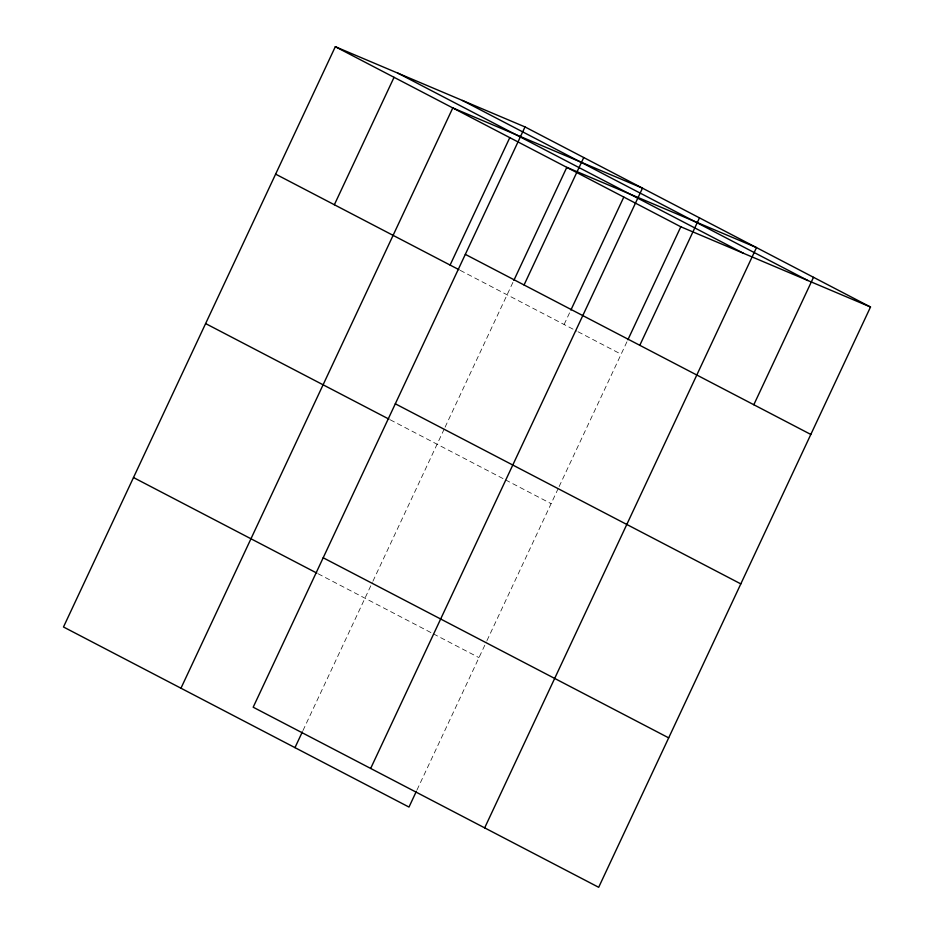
<?xml version="1.0" encoding="UTF-8"?>
<svg xmlns="http://www.w3.org/2000/svg" width="934" height="934" viewBox="0 0 934 934"><rect width="100%" height="100%" fill="white"/><g stroke="black" fill="none" stroke-linecap="round" stroke-linejoin="round"><path stroke-width="0.7" stroke-dasharray="4.67 3.5" d="M302.955 730.598L372.316 582.536M372.923 581.24L444.467 428.496M445.086 427.188L513.256 281.648M564.113 324.495L570.265 311.361M416.973 790.024L486.322 641.962M486.941 640.666L558.485 487.922M559.104 486.614L627.274 341.073M460.228 270.358L576.78 331.103M578.053 331.768L621.122 354.219M390.225 419.798L504.243 479.224M505.516 479.889L551.118 503.659M318.109 573.768L432.115 633.194M433.388 633.859L478.99 657.629"/><path stroke-width="1.4" d="M525.013 126.931L253.184 707.213L598.682 887.3L870.511 307.017L525.013 126.931L335.318 46.7L63.489 626.983L408.987 807.069L416.354 791.331M334.36 204.744L394.055 77.312M180.963 688.206L452.792 107.924L642.475 188.166L370.658 768.449M450.095 265.069L509.789 137.637M294.969 747.644L302.347 731.906M513.875 280.34L566.798 167.361L756.493 247.592L484.664 827.874M524.056 284.975L583.75 157.542M570.884 310.053L623.807 197.074M627.893 339.766L680.816 226.787L335.318 46.7M639.79 345.311L699.484 217.879M753.808 404.737L813.502 277.305M680.816 226.787L870.511 307.017M462.412 100.452L807.91 280.539M397.919 73.179L743.406 253.266M465.319 254.363L810.817 434.45M275.623 174.133L458.968 269.692M395.316 403.803L740.814 583.89M205.62 323.573L388.964 419.132M323.187 557.773L668.686 737.86M133.492 477.543L316.836 573.102"/></g></svg>
